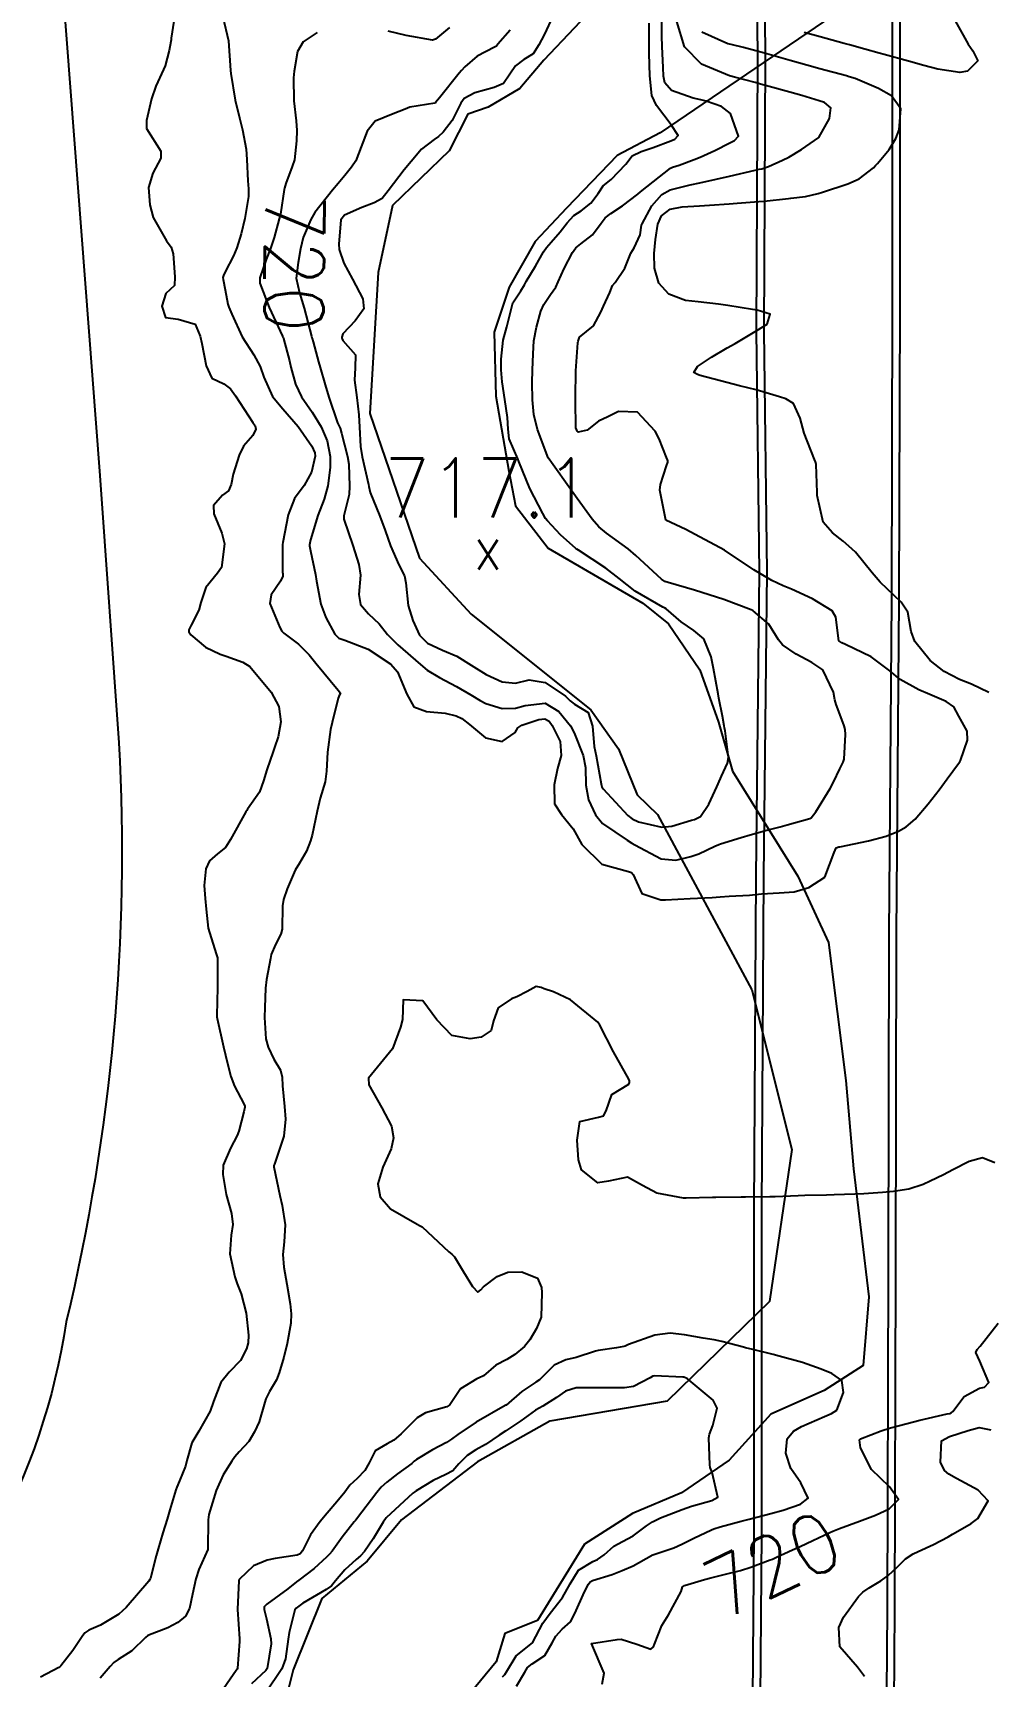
# Model space of a CAD drawing. Header units: metres. Extents: x 318500 to 325275, y 7408834 to 7428799.
# Drawn here: x 320534.7 to 320599.3, y 7414745.8 to 7414856.9 of the extents above; entities that cross this region are included whole.
import ezdxf
from ezdxf.enums import TextEntityAlignment as Align

# ---------------------------------------------------------------- set-up
doc = ezdxf.new("R2010")
doc.units = ezdxf.units.M
doc.header["$MEASUREMENT"] = 0
for name, color, linetype in [('Cotas', 45, 'Continuous'), ('Curvas de Nivel 1m', 11, 'Continuous'), ('Curvas de Nivel 5m', 15, 'Continuous'), ('Hidrografia', 140, 'Continuous'), ('Pontes_Viadutos_Tubos', 190, 'Continuous'), ('Pontos Cotados', 45, 'Continuous'), ('Vias Primárias', 230, 'Continuous')]:
    doc.layers.add(name, color=color, linetype=linetype)
doc.styles.add('Style-STANDARD', font='STANDARD.shx')

# ---------------------------------------------------------------- blocks, each defined once
blk = doc.blocks.new('ELVTXT_8')
at = {"layer": 'Pontos Cotados', "linetype": 'Continuous', "style": 'Style-STANDARD'}
for s, height, p in [('717.1', 4, (0, 4)), ('x', 3, (0, 0))]:
    blk.add_text(s, height=height, dxfattribs=at).set_placement(p, align=Align.MIDDLE_CENTER)

msp = doc.modelspace()

# ---------------------------------------------------------------- linework, layer by layer
at = {"layer": 'Curvas de Nivel 1m', "flags": 128}
for points, elevation in [([(320544.33, 7414858.38), (320544.02, 7414856.51), (320544.02, 7414856.39), (320544.01, 7414856.27), (320543.89, 7414855.68), (320543.62, 7414854.64), (320543.52, 7414854.39), (320542.99, 7414853.25), (320542.7, 7414852.4), (320542.35, 7414850.93), (320542.37, 7414850.4), (320543.32, 7414848.87), (320543.34, 7414848.39), (320542.79, 7414847.38), (320542.49, 7414846.4), (320542.59, 7414845.24), (320542.8, 7414844.39), (320543.72, 7414842.8), (320544.03, 7414842.38), (320544.16, 7414841.92), (320544.28, 7414840.37), (320544.26, 7414839.79), (320543.67, 7414839.25), (320543.4, 7414838.38), (320543.65, 7414837.61), (320544.51, 7414837.51), (320545.64, 7414837.18), (320545.98, 7414836.35), (320546.11, 7414835.87), (320546.39, 7414834.35), (320546.78, 7414833.53), (320547.59, 7414833.14), (320548.05, 7414832.79), (320548.38, 7414832.32), (320549.55, 7414830.52), (320549.7, 7414830.3), (320549.76, 7414830.08), (320549.54, 7414829.65), (320548.92, 7414828.92), (320548.62, 7414828.31), (320548.22, 7414827.03), (320548.09, 7414826.32), (320547.91, 7414825.91), (320547.49, 7414825.62), (320546.9, 7414824.92), (320546.91, 7414824.34), (320547.45, 7414823.04), (320547.64, 7414822.33), (320547.42, 7414820.71), (320547.17, 7414820.33), (320546.38, 7414819.37), (320546.03, 7414818.35), (320545.89, 7414817.84), (320545.37, 7414816.81), (320545.22, 7414816.5), (320545.23, 7414816.36), (320545.36, 7414816.17), (320546.34, 7414815.34), (320547.35, 7414814.86), (320547.74, 7414814.72), (320548.88, 7414814.31), (320549.34, 7414814.02), (320550.8, 7414812.29), (320551.3, 7414811.33), (320551.45, 7414810.28), (320551.27, 7414809.28), (320551.01, 7414808.54), (320550.92, 7414808.28), (320550.5, 7414807.03), (320550.28, 7414806.29), (320549.99, 7414805.52), (320549.2, 7414804.38), (320549.17, 7414804.34), (320549.15, 7414804.3), (320549.08, 7414804.19), (320548.05, 7414802.32), (320547.71, 7414801.79), (320547.17, 7414801.37), (320546.61, 7414800.89), (320546.38, 7414800.34), (320546.26, 7414799.21), (320546.32, 7414798.34), (320546.39, 7414797.61), (320546.54, 7414796.34), (320547.07, 7414794.6), (320547.15, 7414794.33), (320547.17, 7414792.46), (320547.17, 7414792.33), (320547.11, 7414790.42), (320547.11, 7414790.33), (320547.13, 7414790.22), (320547.56, 7414788.32), (320547.84, 7414787.19), (320548.07, 7414786.31), (320548.3, 7414785.65), (320548.94, 7414784.45), (320549, 7414784.3), (320549.01, 7414784.23), (320548.93, 7414783.91), (320548.61, 7414782.61), (320548.49, 7414782.31), (320548.04, 7414781.46), (320547.55, 7414780.32), (320547.51, 7414779.69), (320547.75, 7414778.32), (320548.11, 7414777.05), (320548.2, 7414776.31), (320548.09, 7414775.58), (320548, 7414774.31), (320548.34, 7414772.76), (320548.48, 7414772.3), (320548.77, 7414771.61), (320549.1, 7414770.3), (320549.26, 7414768.82), (320549.23, 7414768.29), (320549.12, 7414767.9), (320548.71, 7414767.11), (320547.94, 7414766.31), (320547.39, 7414765.62), (320546.89, 7414764.33), (320546.66, 7414763.68), (320545.9, 7414762.34), (320545.43, 7414761.55), (320545.09, 7414760.35), (320545, 7414759.97), (320544.6, 7414758.97), (320544.41, 7414758.54), (320544.35, 7414758.36), (320543.94, 7414757.01), (320543.75, 7414756.37), (320543.46, 7414755.46), (320543.14, 7414754.37), (320543.02, 7414753.89), (320542.64, 7414752.38), (320542.59, 7414752.3), (320542.51, 7414752.19), (320540.99, 7414750.4), (320540.48, 7414749.95), (320539.25, 7414749.21), (320538.46, 7414748.87), (320538.2, 7414748.7), (320538.02, 7414748.44), (320537.38, 7414747.51), (320536.56, 7414746.46), (320536.49, 7414746.4), (320536.43, 7414746.36), (320535.2, 7414745.69)], 722), ([(320569.85, 7414858.04), (320569.24, 7414856.72), (320568.9, 7414856.05), (320568.5, 7414855.45), (320567.88, 7414855.06), (320567.32, 7414854.63), (320566.93, 7414854.08), (320566.51, 7414853.44), (320565.86, 7414853.16), (320564.56, 7414852.81), (320563.85, 7414852.43), (320563.61, 7414852.12), (320563.02, 7414850.94), (320562.41, 7414850.14), (320562.11, 7414849.85), (320561.81, 7414849.66), (320560.96, 7414849), (320560.25, 7414848.17), (320559.78, 7414847.61), (320558.69, 7414846.19), (320558.29, 7414845.66), (320557.76, 7414845.38), (320556.91, 7414845.05), (320555.74, 7414844.54), (320555.5, 7414844.22), (320555.36, 7414842.58), (320555.38, 7414842.22), (320555.7, 7414841.29), (320556.29, 7414840.21), (320556.98, 7414838.89), (320557.05, 7414838.21), (320556.46, 7414837.4), (320555.63, 7414836.51), (320555.56, 7414836.29), (320555.57, 7414836.22), (320555.58, 7414836.17), (320555.63, 7414836.06), (320556.5, 7414835.09), (320556.47, 7414834.21), (320556.43, 7414833.38), (320556.59, 7414832.21), (320556.72, 7414831.05), (320556.77, 7414830.21), (320556.83, 7414828.91), (320556.94, 7414828.21), (320557.38, 7414826.33), (320557.4, 7414826.2), (320557.49, 7414825.79), (320558.13, 7414824.19), (320558.5, 7414823.22), (320558.85, 7414822.18), (320559.43, 7414820.9), (320559.81, 7414820.16), (320559.89, 7414819.69), (320560.05, 7414818.16), (320560.37, 7414817.14), (320560.82, 7414816.15), (320561.36, 7414815.61), (320562.37, 7414815.12), (320563.35, 7414814.72), (320564.32, 7414814.11), (320565.33, 7414813.49), (320566.4, 7414813), (320567.32, 7414812.9), (320568.24, 7414813.13), (320569.32, 7414812.94), (320570.69, 7414812.02), (320571.01, 7414811.71), (320571.3, 7414811.48), (320572.22, 7414810.92), (320572.51, 7414809.99), (320572.63, 7414808.62), (320572.77, 7414807.99), (320573.11, 7414806.1), (320573.12, 7414805.98), (320573.14, 7414805.89), (320573.23, 7414805.75), (320574.91, 7414803.96), (320575.21, 7414803.73), (320575.63, 7414803.52), (320577.2, 7414803.17), (320577.88, 7414803.24), (320579.21, 7414803.63), (320579.41, 7414803.69), (320579.83, 7414803.89), (320580.39, 7414804.71), (320580.92, 7414805.88), (320581.02, 7414806.1), (320581.24, 7414806.61), (320581.64, 7414807.49), (320581.71, 7414807.87), (320581.48, 7414809.68), (320581.45, 7414809.88), (320581.42, 7414810.01), (320581.3, 7414810.67), (320581.07, 7414811.88), (320581.01, 7414812.18), (320580.7, 7414813.89), (320580.55, 7414814.69), (320580.04, 7414815.89), (320579.38, 7414816.45), (320578.52, 7414817.05), (320577.5, 7414817.93), (320577.39, 7414817.99), (320577.28, 7414818.04), (320575.41, 7414819.13), (320574.33, 7414819.97), (320573.43, 7414820.68), (320571.56, 7414821.9), (320571.45, 7414821.96), (320571.38, 7414822.01), (320570.35, 7414822.92), (320569.47, 7414823.87), (320569.35, 7414824.04), (320569.16, 7414824.36), (320568.27, 7414826.05), (320567.53, 7414827.88), (320567.46, 7414828.06), (320566.89, 7414829.42), (320566.81, 7414830.07), (320566.78, 7414830.85), (320566.6, 7414832.07), (320566.4, 7414833.28), (320566.34, 7414834.08), (320566.34, 7414834.8), (320566.47, 7414836.08), (320566.73, 7414836.98), (320566.99, 7414838.07), (320567.12, 7414838.62), (320567.68, 7414839.43), (320567.92, 7414839.82), (320568.04, 7414840.06), (320568.66, 7414841.1), (320569.2, 7414842.05), (320569.4, 7414842.36), (320569.72, 7414842.71), (320570.34, 7414843.42), (320570.81, 7414844.02), (320571.25, 7414844.52), (320571.75, 7414844.83), (320572.41, 7414845.35), (320572.89, 7414846), (320573.24, 7414846.53), (320573.78, 7414846.95), (320574.78, 7414847.98), (320575.2, 7414848.56), (320575.8, 7414848.85), (320576.63, 7414849.12), (320577.81, 7414849.56), (320578.08, 7414849.67), (320578.3, 7414849.93), (320577.83, 7414850.64), (320576.85, 7414851.95), (320576.54, 7414852.64), (320576.39, 7414853.95), (320576.36, 7414855.48), (320576.36, 7414855.95), (320576.35, 7414857.53)], 718), ([(320547.53, 7414857.95), (320547.9, 7414856.33), (320548.05, 7414854.33), (320548.07, 7414854.12), (320548.36, 7414852.32), (320548.64, 7414851.13), (320548.84, 7414850.31), (320549.1, 7414849.01), (320549.15, 7414848.31), (320549.21, 7414846.87), (320549.26, 7414846.31), (320549.25, 7414845.81), (320549.01, 7414844.31), (320548.77, 7414843.27), (320548.47, 7414842.32), (320548.25, 7414841.78), (320547.69, 7414840.71), (320547.56, 7414840.46), (320547.53, 7414840.33), (320547.55, 7414840.2), (320547.67, 7414839.5), (320547.86, 7414838.52), (320547.92, 7414838.33), (320548.13, 7414837.85), (320548.83, 7414836.31), (320549.61, 7414835.1), (320550.04, 7414834.3), (320550.3, 7414833.59), (320550.89, 7414832.29), (320551.57, 7414831.44), (320552.61, 7414830.26), (320553.53, 7414828.92), (320553.74, 7414828.46), (320553.77, 7414828.25), (320553.51, 7414827.16), (320553.01, 7414826.26), (320552.37, 7414825.38), (320551.95, 7414824.27), (320551.58, 7414822.41), (320551.56, 7414822.28), (320551.56, 7414820.41), (320551.57, 7414820.28), (320551.57, 7414820.13), (320551.41, 7414819.8), (320550.8, 7414818.88), (320550.71, 7414818.29), (320551.37, 7414816.66), (320551.51, 7414816.42), (320551.65, 7414816.28), (320552.63, 7414815.53), (320553.35, 7414814.81), (320553.8, 7414814.24), (320555.31, 7414812.43), (320555.48, 7414812.22), (320555.42, 7414812.11), (320555.31, 7414811.88), (320554.91, 7414810.23), (320554.81, 7414809.76), (320554.59, 7414808.23), (320554.53, 7414806.94), (320554.43, 7414806.23), (320554.11, 7414805.13), (320553.9, 7414804.24), (320553.57, 7414802.63), (320553.46, 7414802.25), (320553.17, 7414801.55), (320552.7, 7414800.72), (320552.42, 7414800.26), (320551.87, 7414799), (320551.62, 7414798.27), (320551.56, 7414797.84), (320551.53, 7414796.27), (320551.45, 7414795.92), (320551.08, 7414795.22), (320550.8, 7414794.55), (320550.74, 7414794.28), (320550.47, 7414792.87), (320550.4, 7414792.29), (320550.35, 7414790.97), (320550.34, 7414790.29), (320550.42, 7414788.86), (320550.58, 7414788.28), (320550.98, 7414787.49), (320551.43, 7414786.73), (320551.54, 7414786.27), (320551.56, 7414785.67), (320551.69, 7414784.27), (320551.76, 7414783.43), (320551.64, 7414782.27), (320551.01, 7414780.39), (320550.98, 7414780.28), (320550.98, 7414780.19), (320551.38, 7414778.27), (320551.54, 7414777.58), (320551.74, 7414776.27), (320551.67, 7414775.12), (320551.58, 7414774.27), (320551.64, 7414773.42), (320551.84, 7414772.26), (320552.08, 7414770.94), (320552.15, 7414770.26), (320552.11, 7414769.63), (320551.88, 7414768.26), (320551.65, 7414767.33), (320551.33, 7414766.27), (320551.15, 7414765.81), (320550.68, 7414765.02), (320550.44, 7414764.52), (320550.37, 7414764.28), (320549.97, 7414762.97), (320549.66, 7414762.29), (320549.29, 7414761.64), (320548.63, 7414760.93), (320548.33, 7414760.6), (320548.12, 7414760.31), (320547.54, 7414759.38), (320547.07, 7414758.32), (320546.57, 7414756.69), (320546.52, 7414756.33), (320546.51, 7414754.36), (320546.5, 7414754.33), (320545.89, 7414752.97), (320545.69, 7414752.34), (320545.46, 7414751.31), (320545.27, 7414750.35), (320545, 7414749.83), (320544.48, 7414749.39), (320543.8, 7414749.04), (320542.46, 7414748.51), (320542.29, 7414748.38), (320541.37, 7414747.47), (320540.44, 7414746.89), (320540.16, 7414746.69), (320539.91, 7414746.42), (320539.22, 7414745.62)], 721), ([(320566.95, 7414857.04), (320566.12, 7414856.09), (320566.02, 7414855.97), (320565.9, 7414855.89), (320564.71, 7414855.28), (320563.88, 7414854.57), (320563.67, 7414854.33), (320563.51, 7414854.13), (320562.18, 7414852.48), (320561.91, 7414852.15), (320561.88, 7414852.12), (320561.85, 7414852.1), (320560.17, 7414851.83), (320559.84, 7414851.71), (320559.03, 7414851.38), (320557.83, 7414850.9), (320557.28, 7414850.21), (320556.87, 7414849.15), (320556.51, 7414848.21), (320556.22, 7414847.78), (320555.78, 7414847.23), (320555.32, 7414846.68), (320554.94, 7414846.23), (320553.74, 7414844.72), (320553.48, 7414844.25), (320552.96, 7414843.02), (320552.77, 7414842.26), (320552.61, 7414841.35), (320552.48, 7414840.27), (320552.7, 7414839.29), (320553.03, 7414838.26), (320553.52, 7414836.36), (320553.55, 7414836.25), (320553.57, 7414836.19), (320553.63, 7414835.98), (320553.99, 7414834.63), (320554.1, 7414834.24), (320554.43, 7414833.07), (320554.69, 7414832.23), (320555.28, 7414830.5), (320555.41, 7414830.22), (320555.45, 7414830.13), (320555.55, 7414829.81), (320555.95, 7414828.22), (320556.03, 7414827.7), (320556.09, 7414826.21), (320556.06, 7414825.65), (320555.7, 7414824.22), (320555.7, 7414823.99), (320556.31, 7414822.21), (320556.71, 7414820.93), (320556.82, 7414820.21), (320556.72, 7414818.89), (320556.82, 7414818.21), (320557.38, 7414817.58), (320558.09, 7414816.9), (320558.66, 7414816.18), (320559.36, 7414815.48), (320560.89, 7414814.15), (320561.33, 7414813.78), (320562.17, 7414813.29), (320563.32, 7414812.68), (320564.3, 7414812.11), (320564.93, 7414811.72), (320565.3, 7414811.52), (320566.4, 7414811.18), (320567.3, 7414811.21), (320567.97, 7414811.39), (320569.31, 7414811.55), (320570.25, 7414810.98), (320571.02, 7414810.01), (320571.28, 7414809.54), (320571.89, 7414808), (320572.04, 7414807.2), (320572.07, 7414806), (320572.24, 7414805.02), (320572.73, 7414803.99), (320573.2, 7414803.42), (320574.87, 7414802.28), (320575.18, 7414802.09), (320575.38, 7414801.96), (320577.17, 7414801.03), (320578.15, 7414800.93), (320579.17, 7414801.19), (320579.7, 7414801.37), (320580.79, 7414801.88), (320581.07, 7414802), (320581.18, 7414802.04), (320582.58, 7414802.46), (320583.19, 7414802.64), (320584.31, 7414802.95), (320585.2, 7414803.19), (320585.69, 7414803.32), (320587.21, 7414803.76), (320587.3, 7414803.8), (320587.61, 7414804.19), (320588.59, 7414805.78), (320588.81, 7414806.2), (320589.25, 7414807.11), (320589.47, 7414807.56), (320589.53, 7414807.77), (320589.62, 7414809.43), (320589.61, 7414809.77), (320589.53, 7414810.01), (320589.3, 7414810.62), (320588.99, 7414811.46), (320588.91, 7414811.78), (320588.82, 7414812.28), (320588.1, 7414813.79), (320587.35, 7414814.29), (320586.3, 7414814.87), (320585.37, 7414815.49), (320585.1, 7414815.82), (320584.44, 7414816.89), (320583.39, 7414817.78), (320583.35, 7414817.81), (320583.25, 7414817.85), (320581.4, 7414818.55), (320580.41, 7414818.88), (320579.41, 7414819.19), (320577.64, 7414819.7), (320577.42, 7414819.78), (320577.19, 7414819.93), (320575.44, 7414821.54), (320574.92, 7414821.97), (320573.46, 7414823.03), (320572.95, 7414823.47), (320572.5, 7414823.99), (320571.49, 7414825.39), (320571.04, 7414826.02), (320569.74, 7414827.82), (320569.59, 7414828.04), (320569.56, 7414828.07), (320569.53, 7414828.14), (320568.8, 7414830.05), (320568.55, 7414831.06), (320568.45, 7414832.05), (320568.43, 7414833.22), (320568.47, 7414834.05), (320568.5, 7414835.17), (320568.55, 7414836.05), (320568.72, 7414836.97), (320569.03, 7414838.05), (320569.22, 7414838.49), (320569.68, 7414839.17), (320570.04, 7414839.68), (320570.2, 7414840.03), (320570.6, 7414840.93), (320571.17, 7414842.02), (320571.39, 7414842.34), (320571.72, 7414842.61), (320572.51, 7414843.21), (320573.11, 7414844), (320573.38, 7414844.35), (320573.75, 7414844.66), (320574.55, 7414845.18), (320575.58, 7414845.96), (320575.77, 7414846.11), (320576.63, 7414846.8), (320577.79, 7414847.71), (320577.93, 7414847.79), (320578.37, 7414847.92), (320579.4, 7414848.31), (320579.8, 7414848.47), (320580.8, 7414848.9), (320581.81, 7414849.42), (320582.11, 7414849.58), (320582.38, 7414849.87), (320581.84, 7414851.41), (320581.25, 7414851.89), (320580.2, 7414852.25), (320579.85, 7414852.33), (320579.33, 7414852.44), (320577.86, 7414852.96), (320577.41, 7414853.48), (320577.31, 7414853.94), (320577.29, 7414854.52), (320577.23, 7414855.94), (320577.21, 7414856.64), (320577.21, 7414857.94)], 719), ([(320597.04, 7414857.68), (320597.91, 7414856.11), (320598.23, 7414855.66), (320598.58, 7414854.97), (320597.88, 7414854.28), (320597.36, 7414854.19), (320595.88, 7414854.4), (320594.93, 7414854.66), (320593.89, 7414854.95), (320592.24, 7414855.4), (320591.9, 7414855.49), (320590.94, 7414855.76), (320589.9, 7414856.05), (320589.53, 7414856.15), (320587.91, 7414856.6), (320586.84, 7414856.89)], 722), ([(320599.32, 7414812.27), (320598.15, 7414812.83), (320597.33, 7414813.15), (320596.29, 7414813.68), (320595.35, 7414814.44), (320594.31, 7414815.71), (320594.07, 7414816.4), (320593.84, 7414817.71), (320593.4, 7414818.38), (320591.98, 7414819.73), (320591.43, 7414820.36), (320590.3, 7414821.76), (320589.86, 7414822.17), (320589.46, 7414822.5), (320588.74, 7414823.06), (320588.11, 7414823.79), (320587.71, 7414825.58), (320587.71, 7414825.8), (320587.64, 7414827.69), (320587.62, 7414827.8), (320587.6, 7414827.87), (320587.53, 7414828.02), (320586.83, 7414829.81), (320586.57, 7414830.81), (320586.1, 7414831.81), (320585.58, 7414832.12), (320585.16, 7414832.25), (320583.59, 7414832.72), (320582.46, 7414833.01), (320581.6, 7414833.23), (320579.8, 7414833.71), (320579.61, 7414833.76), (320579.36, 7414833.9), (320579.61, 7414834.3), (320580.57, 7414834.94), (320581.63, 7414835.57), (320582.16, 7414835.87), (320583.64, 7414836.74), (320584.32, 7414837.17), (320584.54, 7414837.84), (320583.66, 7414838.12), (320583.34, 7414838.17), (320581.67, 7414838.43), (320581.04, 7414838.52), (320579.67, 7414838.68), (320578.81, 7414838.78), (320577.68, 7414839.19), (320577, 7414839.94), (320576.7, 7414840.95), (320576.69, 7414841.95), (320576.77, 7414842.9), (320576.93, 7414843.94), (320577.19, 7414844.5), (320577.76, 7414844.94), (320578.57, 7414845.11), (320579.76, 7414845.18), (320580.44, 7414845.22), (320581.76, 7414845.31), (320582.29, 7414845.34), (320583.76, 7414845.46), (320584.12, 7414845.49), (320585.77, 7414845.66), (320585.92, 7414845.68), (320586.93, 7414845.81), (320587.77, 7414846), (320588.08, 7414846.1), (320589.78, 7414846.65), (320590.55, 7414846.99), (320591.52, 7414847.75), (320591.66, 7414847.89), (320591.79, 7414848.03), (320592.57, 7414848.97), (320593.02, 7414849.73), (320593.26, 7414850.3), (320593.37, 7414851.73), (320592.73, 7414852.61), (320591.86, 7414853.11), (320590.29, 7414853.77), (320589.87, 7414853.9), (320589.7, 7414853.95), (320587.88, 7414854.44), (320587.01, 7414854.68), (320585.89, 7414854.99), (320584.3, 7414855.44), (320583.9, 7414855.55), (320582.73, 7414855.87), (320581.9, 7414856.07), (320581.67, 7414856.12), (320579.91, 7414856.9)], 721), ([(320567.37, 7414745.1), (320567.94, 7414746.04), (320568.12, 7414746.36), (320568.44, 7414746.59), (320569.3, 7414747.17), (320569.8, 7414748.02), (320570.03, 7414748.46), (320570.47, 7414748.94), (320571.03, 7414749.45), (320571.33, 7414750), (320571.98, 7414751.47), (320572.25, 7414751.98), (320572.35, 7414752.14), (320572.51, 7414752.23), (320573.84, 7414752.65), (320574.52, 7414752.92), (320575.26, 7414753.22), (320576.51, 7414753.93), (320576.53, 7414753.94), (320578.01, 7414754.45), (320578.55, 7414754.7), (320579.36, 7414755.09), (320580.57, 7414755.65), (320580.72, 7414755.72), (320581.16, 7414755.87), (320582.57, 7414756.24), (320583.12, 7414756.38), (320584.58, 7414756.76), (320585.4, 7414756.99), (320586.59, 7414757.4), (320587.11, 7414757.79), (320586.61, 7414758.83), (320585.92, 7414759.81), (320585.59, 7414760.85), (320585.67, 7414761.81), (320586.12, 7414762.34), (320586.66, 7414762.64), (320588.2, 7414763.31), (320588.67, 7414763.52), (320589.05, 7414763.76), (320589.49, 7414764.95), (320589.37, 7414765.76), (320588.71, 7414766.22), (320587.97, 7414766.52), (320586.72, 7414766.97), (320585.13, 7414767.41), (320584.73, 7414767.51), (320583.36, 7414767.84), (320582.86, 7414767.97), (320582.73, 7414768.01), (320581.26, 7414768.4), (320580.74, 7414768.5), (320580, 7414768.62), (320578.74, 7414768.85), (320577.78, 7414768.96), (320576.74, 7414768.83), (320574.96, 7414768.18), (320574.73, 7414768.08), (320574.64, 7414768.05), (320574.14, 7414767.97), (320572.91, 7414767.79), (320572.73, 7414767.74), (320571.42, 7414767.3), (320570.72, 7414767.15), (320569.93, 7414766.8), (320569.16, 7414766.03), (320568.93, 7414765.8), (320568.69, 7414765.64), (320567.73, 7414765), (320566.67, 7414764.09), (320566.65, 7414764.08), (320566.62, 7414764.06), (320564.66, 7414762.94), (320563.41, 7414762.11), (320562.98, 7414761.78), (320562.64, 7414761.57), (320561.69, 7414761.07), (320560.62, 7414760.41), (320560.47, 7414760.29), (320560.29, 7414760.14), (320559.33, 7414759.44), (320558.6, 7414758.89), (320558.23, 7414758.54), (320557.94, 7414758.18), (320556.57, 7414756.39), (320556.49, 7414756.29), (320556.41, 7414756.2), (320555.6, 7414755.16), (320554.91, 7414754.22), (320554.74, 7414754.01), (320554.53, 7414753.8), (320553.7, 7414753.05), (320552.66, 7414752.25), (320552.51, 7414752.14), (320551.92, 7414751.68), (320550.49, 7414750.63), (320550.32, 7414750.45), (320550.31, 7414750.28), (320550.48, 7414749.64), (320550.77, 7414748.28), (320550.78, 7414747.95), (320550.51, 7414746.28), (320550.43, 7414746.14), (320549.46, 7414745.25)], 719), ([(320566.43, 7414745.72), (320566.6, 7414745.88), (320566.71, 7414746.06), (320567.35, 7414747.15), (320568.46, 7414748.03), (320569.17, 7414749.34), (320569.66, 7414750.02), (320570.5, 7414751.09), (320571, 7414752), (320571.58, 7414752.93), (320572.53, 7414753.51), (320572.86, 7414753.65), (320573.31, 7414753.97), (320573.96, 7414754.56), (320574.55, 7414754.88), (320575.26, 7414755.25), (320576.18, 7414755.94), (320576.57, 7414756.21), (320577.12, 7414756.46), (320578.58, 7414757.04), (320579.22, 7414757.25), (320580.59, 7414757.64), (320581, 7414757.87), (320580.61, 7414759.53), (320580.48, 7414759.88), (320580.46, 7414760.05), (320580.39, 7414761.88), (320580.42, 7414762.12), (320580.66, 7414762.71), (320580.95, 7414763.88), (320580.68, 7414764.43), (320578.91, 7414765.9), (320578.7, 7414765.97), (320578.62, 7414765.98), (320576.7, 7414766.07), (320576.59, 7414766.04), (320576.42, 7414765.93), (320575.28, 7414765.36), (320574.69, 7414765.27), (320573.4, 7414765.26), (320572.69, 7414765.26), (320571.42, 7414765.27), (320570.69, 7414765.04), (320570.09, 7414764.61), (320569.15, 7414764.03), (320568.67, 7414763.74), (320567.68, 7414763.03), (320566.65, 7414762.36), (320566.21, 7414762.07), (320565.29, 7414761.43), (320564.63, 7414761.06), (320564.05, 7414760.68), (320563.48, 7414760.11), (320563.07, 7414759.65), (320562.61, 7414759.41), (320561.74, 7414759), (320560.59, 7414758.3), (320560.5, 7414758.23), (320560.38, 7414758.14), (320558.57, 7414756.46), (320558.36, 7414756.17), (320557.69, 7414755.04), (320557.09, 7414754.19), (320556.82, 7414753.91), (320556.53, 7414753.66), (320555.77, 7414752.96), (320555.14, 7414752.21), (320554.86, 7414751.87), (320554.5, 7414751.63), (320552.94, 7414750.69), (320552.49, 7414750.37), (320552.39, 7414750.25), (320552.01, 7414748.72), (320551.95, 7414748.26), (320551.76, 7414746.94), (320551.5, 7414746.26), (320550.41, 7414744.62)], 718), ([(320590.91, 7414745.74), (320590.44, 7414746.37), (320589.24, 7414747.76), (320589.18, 7414749.06), (320589.49, 7414749.76), (320590.5, 7414751.15), (320590.8, 7414751.44), (320591.23, 7414751.73), (320592.02, 7414752.22), (320592.52, 7414752.58), (320593.12, 7414753.13), (320593.69, 7414753.7), (320594.2, 7414754.04), (320594.55, 7414754.2), (320595.57, 7414754.66), (320596.56, 7414755.18), (320596.87, 7414755.36), (320597.37, 7414755.65), (320598.13, 7414756.09), (320598.58, 7414756.42), (320599.28, 7414757.63), (320598.6, 7414758.34), (320597.13, 7414759.14), (320596.62, 7414759.42), (320596.33, 7414759.66), (320596.06, 7414760.24), (320596.11, 7414761.67), (320596.65, 7414761.96), (320597.92, 7414762.38), (320598.66, 7414762.58), (320599.45, 7414762.42)], 721)]:
    msp.add_lwpolyline(points, dxfattribs=dict(at, elevation=elevation))
at = {"layer": 'Curvas de Nivel 5m', "elevation": 720, "flags": 128}
for points in [[(320553.91, 7414856.89), (320552.95, 7414856.26), (320552.56, 7414855.6), (320552.34, 7414854.27), (320552.31, 7414853.83), (320552.32, 7414852.27), (320552.47, 7414850.92), (320552.52, 7414850.27), (320552.51, 7414849.57), (320552.37, 7414848.27), (320552.22, 7414847.83), (320551.77, 7414846.67), (320551.68, 7414846.37), (320551.66, 7414846.28), (320551.41, 7414844.61), (320551.34, 7414844.28), (320550.99, 7414843.02), (320550.75, 7414842.29), (320550.45, 7414841.54), (320550.02, 7414840.3), (320550.03, 7414839.94), (320550.65, 7414838.29), (320551.56, 7414836.35), (320551.6, 7414836.28), (320551.63, 7414836.19), (320552.02, 7414834.69), (320552.13, 7414834.27), (320552.44, 7414833.12), (320552.83, 7414832.26), (320553.56, 7414831.21), (320554.16, 7414830.24), (320554.58, 7414829.28), (320554.79, 7414828.23), (320554.78, 7414827.49), (320554.63, 7414826.23), (320554.38, 7414825.34), (320553.94, 7414824.24), (320553.45, 7414822.59), (320553.38, 7414822.25), (320553.38, 7414822.18), (320553.44, 7414821.84), (320553.79, 7414820.24), (320553.85, 7414819.8), (320554.15, 7414818.24), (320554.49, 7414817.34), (320555.1, 7414816.22), (320555.37, 7414815.95), (320555.78, 7414815.8), (320557.35, 7414815.2), (320558.89, 7414814.18), (320559.33, 7414813.66), (320559.96, 7414812.16), (320560.44, 7414811.29), (320561.3, 7414810.98), (320562.55, 7414810.88), (320563.3, 7414810.69), (320563.68, 7414810.5), (320564.21, 7414810.11), (320565.28, 7414809.21), (320566.4, 7414808.95), (320567.28, 7414809.57), (320567.46, 7414809.89), (320567.74, 7414810.06), (320568.89, 7414810.45), (320569.29, 7414810.48), (320569.58, 7414810.32), (320569.79, 7414810.03), (320570.34, 7414808.96), (320570.4, 7414808.02), (320570.14, 7414807.13), (320569.93, 7414806.03), (320569.94, 7414804.75), (320570.43, 7414804.02), (320571.2, 7414803.06), (320571.79, 7414802), (320573.16, 7414800.66), (320574.96, 7414800.16), (320575.15, 7414800.09), (320575.27, 7414799.96), (320575.86, 7414798.67), (320577.13, 7414798.24), (320577.46, 7414798.25), (320579.13, 7414798.35), (320580.61, 7414798.41), (320581.14, 7414798.45), (320581.76, 7414798.49), (320583.14, 7414798.57), (320583.95, 7414798.65), (320585.14, 7414798.72), (320586.15, 7414798.8), (320587.14, 7414799.09), (320588.23, 7414799.78), (320588.85, 7414801.45), (320589, 7414801.77), (320589.18, 7414801.83), (320589.25, 7414801.84), (320591.19, 7414802.24), (320592.37, 7414802.56), (320593.2, 7414802.89), (320593.73, 7414803.18), (320594.34, 7414803.7), (320595.22, 7414804.75), (320595.96, 7414805.68), (320596.49, 7414806.43), (320597.26, 7414807.47), (320597.35, 7414807.57), (320597.41, 7414807.66), (320597.88, 7414809.05), (320597.85, 7414809.65), (320597.3, 7414810.67), (320596.94, 7414811.3), (320596.44, 7414811.67), (320595.32, 7414812.13), (320594.58, 7414812.44), (320593.33, 7414813.14), (320592.63, 7414813.73), (320591.35, 7414814.68), (320589.62, 7414815.52), (320589.37, 7414815.62), (320589.18, 7414815.77), (320588.98, 7414817.37), (320588.72, 7414817.78), (320587.4, 7414818.6), (320585.97, 7414819.25), (320585.41, 7414819.48), (320584.64, 7414819.83), (320583.43, 7414820.56), (320581.45, 7414821.88), (320579.46, 7414822.96), (320578.84, 7414823.28), (320577.47, 7414823.93), (320577.08, 7414825.94), (320577.11, 7414826.33), (320577.52, 7414827.59), (320577.61, 7414827.85), (320577.62, 7414827.93), (320577.6, 7414828), (320577.53, 7414828.15), (320577.02, 7414829.41), (320576.76, 7414829.94), (320575.57, 7414831.23), (320574.27, 7414831.27), (320573.56, 7414830.91), (320572.93, 7414830.62), (320572.16, 7414830), (320571.55, 7414829.87), (320571.48, 7414829.94), (320571.45, 7414830.01), (320571.4, 7414830.16), (320571.37, 7414832.01), (320571.37, 7414832.22), (320571.4, 7414834.01), (320571.52, 7414835.9), (320571.54, 7414836.01), (320571.56, 7414836.08), (320571.63, 7414836.28), (320572.58, 7414837.06), (320573.09, 7414837.99), (320573.27, 7414838.39), (320573.68, 7414839.32), (320573.88, 7414839.79), (320574.04, 7414839.98), (320574.71, 7414840.96), (320575.1, 7414841.97), (320575.34, 7414842.34), (320575.73, 7414843.2), (320575.84, 7414843.86), (320575.87, 7414843.96), (320576.53, 7414845.18), (320577.21, 7414845.94), (320577.77, 7414846.26), (320579.12, 7414846.58), (320579.78, 7414846.72), (320580.87, 7414846.98), (320581.78, 7414847.18), (320583.52, 7414847.59), (320583.79, 7414847.64), (320583.96, 7414847.68), (320584.42, 7414847.84), (320585.37, 7414848.26), (320585.8, 7414848.47), (320586.65, 7414848.97), (320587.82, 7414849.8), (320588.55, 7414851.07), (320588.63, 7414851.79), (320588.21, 7414852.15), (320587.85, 7414852.28), (320586.67, 7414852.63), (320585.86, 7414852.85), (320584.47, 7414853.23), (320583.87, 7414853.4), (320583.51, 7414853.5), (320582.11, 7414853.88), (320581.87, 7414853.94), (320581.79, 7414853.96), (320579.88, 7414854.75), (320578.74, 7414855.92), (320578.21, 7414857.64)], [(320562.84, 7414857.22), (320561.9, 7414856.44), (320561.7, 7414856.36), (320559.91, 7414856.69), (320558.7, 7414856.98)], [(320599.73, 7414780.46), (320598.9, 7414780.81), (320597.99, 7414780.56), (320596.89, 7414779.99), (320596.25, 7414779.67), (320595.34, 7414779.23), (320594.88, 7414779), (320593.9, 7414778.68), (320592.87, 7414778.53), (320592.13, 7414778.46), (320590.87, 7414778.38), (320590.26, 7414778.36), (320588.87, 7414778.3), (320588.35, 7414778.29), (320586.87, 7414778.26), (320586.43, 7414778.25), (320584.87, 7414778.18), (320584.52, 7414778.17), (320582.86, 7414778.15), (320582.58, 7414778.14), (320580.86, 7414778.12), (320580.63, 7414778.12), (320578.86, 7414778.09), (320578.68, 7414778.08), (320576.87, 7414778.43), (320575.89, 7414778.93), (320574.88, 7414779.51), (320573.61, 7414779.24), (320572.88, 7414779.11), (320571.78, 7414780), (320571.57, 7414780.67), (320571.48, 7414782), (320571.66, 7414783.27), (320572.93, 7414783.56), (320573.27, 7414783.64), (320573.44, 7414783.98), (320573.83, 7414785.1), (320574.97, 7414785.8), (320575.03, 7414785.9), (320575.03, 7414785.96), (320575.02, 7414786.01), (320574.97, 7414786.13), (320573.94, 7414787.97), (320573.02, 7414789.77), (320572.87, 7414789.98), (320571.04, 7414791.48), (320569.87, 7414792.03), (320569.24, 7414792.23), (320569.05, 7414792.32), (320568.7, 7414792.4), (320568.1, 7414792.05), (320567.4, 7414791.7), (320567.04, 7414791.56), (320566.14, 7414790.96), (320565.83, 7414790.08), (320565.67, 7414789.42), (320565, 7414788.97), (320564.25, 7414788.85), (320563, 7414789.07), (320561.99, 7414790.13), (320561.04, 7414791.43), (320559.71, 7414791.49), (320559.67, 7414790.16), (320559.53, 7414789.65), (320558.99, 7414788.17), (320557.38, 7414786.19), (320557.4, 7414785.75), (320558.27, 7414784.18), (320558.92, 7414782.94), (320559.07, 7414782.17), (320558.9, 7414781.41), (320558.34, 7414780.18), (320558, 7414779.06), (320558.15, 7414778.18), (320558.85, 7414777.36), (320560.66, 7414776.32), (320560.83, 7414776.24), (320560.99, 7414776.14), (320562.81, 7414774.45), (320563, 7414774.3), (320563.18, 7414774.11), (320563.8, 7414773.1), (320564.41, 7414772.1), (320564.77, 7414771.72), (320564.97, 7414771.89), (320565.15, 7414772.08), (320566.08, 7414772.78), (320566.8, 7414773.09), (320567.74, 7414773.11), (320568.79, 7414772.68), (320569.07, 7414772.04), (320569.1, 7414771.71), (320569.04, 7414770.04), (320568.74, 7414769.28), (320568.28, 7414768.5), (320567.91, 7414768.05), (320567.26, 7414767.52), (320566.72, 7414767.17), (320565.98, 7414766.8), (320565.14, 7414766.08), (320564.86, 7414765.93), (320564.7, 7414765.87), (320563.6, 7414765.2), (320562.87, 7414764.12), (320562.67, 7414763.98), (320561.23, 7414763.57), (320560.66, 7414763.23), (320559.57, 7414762.16), (320559.08, 7414761.73), (320558.64, 7414761.47), (320557.82, 7414761), (320557.42, 7414760.19), (320557.12, 7414759.68), (320556.6, 7414759.13), (320556.12, 7414758.68), (320555.76, 7414758.21), (320555.24, 7414757.56), (320554.58, 7414756.78), (320554.11, 7414756.23), (320553.46, 7414755.33), (320552.9, 7414754.24), (320552.74, 7414754.04), (320552.54, 7414753.95), (320551.07, 7414753.73), (320550.53, 7414753.61), (320549.59, 7414753.22), (320548.62, 7414752.3), (320548.6, 7414752.21), (320548.51, 7414750.3), (320548.51, 7414750.27), (320548.64, 7414748.3), (320548.64, 7414748.11), (320548.52, 7414746.3), (320548.49, 7414746.24), (320548.43, 7414746.16), (320547.16, 7414744.32)], [(320573.18, 7414745.22), (320573.3, 7414745.97), (320572.46, 7414747.98), (320574.18, 7414748.25), (320574.46, 7414748.26), (320575.51, 7414747.94), (320576.46, 7414747.6), (320576.64, 7414747.74), (320576.71, 7414747.93), (320577.21, 7414749.19), (320577.66, 7414749.91), (320578.51, 7414751.49), (320578.6, 7414751.81), (320578.73, 7414751.9), (320580.09, 7414752.31), (320580.52, 7414752.42), (320581.69, 7414752.7), (320582.53, 7414752.92), (320583.23, 7414753.14), (320584.54, 7414753.62), (320584.68, 7414753.68), (320584.97, 7414753.82), (320586.04, 7414754.31), (320586.55, 7414754.54), (320587.41, 7414754.93), (320588.57, 7414755.48), (320588.76, 7414755.57), (320589.22, 7414755.76), (320590.57, 7414756.24), (320591.66, 7414756.65), (320592.58, 7414757.07), (320593.22, 7414757.71), (320592.6, 7414758.56), (320591.38, 7414759.73), (320590.64, 7414761.2), (320590.57, 7414761.74), (320590.65, 7414761.81), (320592.03, 7414762.36), (320592.66, 7414762.55), (320593.8, 7414762.85), (320594.66, 7414763.07), (320596.49, 7414763.49), (320596.67, 7414763.53), (320596.76, 7414763.57), (320596.88, 7414763.66), (320597.66, 7414764.68), (320598.69, 7414765.23), (320599.02, 7414765.31), (320599.31, 7414765.63), (320598.72, 7414767.07), (320598.44, 7414767.64), (320598.53, 7414767.85), (320598.73, 7414768.08), (320599.95, 7414769.62)]]:
    msp.add_lwpolyline(points, dxfattribs=at)
at = {"layer": 'Hidrografia'}
for points in [[(320620.22, 7414879.43), (320577.1, 7414850.11), (320574.18, 7414848.58), (320570.76, 7414845.02), (320568.64, 7414842.76), (320566.88, 7414839.68), (320565.87, 7414836.62), (320565.99, 7414832.3), (320566.85, 7414827.23), (320567.31, 7414824.89), (320569.53, 7414822.02), (320575.92, 7414818.3), (320577.65, 7414816.92), (320579.78, 7414813.8), (320581.03, 7414810.27), (320581.99, 7414806.96), (320586.41, 7414799.86), (320588.48, 7414795.37), (320589.65, 7414786.03), (320590.17, 7414780.07), (320591.2, 7414771.41), (320590.83, 7414766.78), (320588.18, 7414765.08), (320584.57, 7414763.47), (320581.77, 7414760.37), (320578.53, 7414758.17), (320575.22, 7414756.77), (320571.97, 7414754.68), (320568.8, 7414749.53), (320566.59, 7414748.65), (320566, 7414746.73), (320563.57, 7414743.79)], [(320575.39, 7414861.52), (320569.23, 7414855.02), (320567.61, 7414853.11), (320565.46, 7414851.85), (320564.08, 7414851.37), (320562.82, 7414848.89), (320559, 7414845.19), (320558.02, 7414840.66), (320557.45, 7414831.14), (320560.82, 7414821.34), (320564.32, 7414817.57), (320572.4, 7414811.1), (320574.27, 7414808.47), (320575.53, 7414805.35), (320576.91, 7414804.01), (320583.3, 7414792.17), (320586, 7414781.38), (320584.48, 7414771.1), (320577.57, 7414764.36), (320569.64, 7414763.01), (320564.74, 7414760.26), (320559.61, 7414756.34), (320557.28, 7414753.54), (320554.21, 7414751.02), (320552.28, 7414746.19), (320551.75, 7414744.13)]]:
    msp.add_lwpolyline(points, dxfattribs=at)
at = {"layer": 'Pontes_Viadutos_Tubos'}
msp.add_lwpolyline([(320608.02, 7414836.14), (320609.66, 7414837.94), (320609.38, 7414848.6), (320609.64, 7414865.95), (320609.73, 7414884.97), (320609.35, 7414903.39), (320608.98, 7414912.13, 0.800056), (320597.26, 7414912.4), (320596.33, 7414903.42), (320596.5, 7414888.83), (320593.35, 7414886.6), (320593.35, 7414877.49), (320593.29, 7414856.83), (320593.29, 7414838.5), (320593.23, 7414818.52), (320593.06, 7414795.93), (320593, 7414773.11), (320592.95, 7414750.3), (320592.77, 7414727.59), (320592.49, 7414700.35), (320592.54, 7414679.24)], format="xyb", dxfattribs=at)
msp.add_lwpolyline([(320582.82, 7414687.37), (320583.03, 7414712.6), (320583.24, 7414730.3), (320583.45, 7414755.4), (320583.45, 7414777.26), (320583.59, 7414799.82), (320583.81, 7414820.41), (320583.61, 7414836.71), (320583.7, 7414855.09), (320583.57, 7414869.8), (320583.61, 7414880.41), (320579.87, 7414878.45), (320580.06, 7414891.56), (320580.28, 7414906.9), (320580.13, 7414910.11)], dxfattribs=at)
at = {"layer": 'Vias Primárias'}
for points in [[(320580.63, 7414910.13), (320580.78, 7414906.91), (320580.56, 7414891.55), (320580.38, 7414879.29), (320584.11, 7414881.24), (320584.07, 7414869.8), (320584.2, 7414855.09), (320584.11, 7414836.71), (320584.31, 7414820.41), (320584.09, 7414799.82), (320583.95, 7414777.26), (320583.95, 7414755.4), (320583.74, 7414730.3), (320583.53, 7414712.6), (320583.32, 7414687.36)], [(320592.85, 7414877.49), (320592.79, 7414856.83), (320592.79, 7414838.5), (320592.73, 7414818.52), (320592.56, 7414795.93), (320592.5, 7414773.11), (320592.45, 7414750.3), (320592.27, 7414727.6), (320591.99, 7414700.36), (320592.04, 7414679.24)]]:
    msp.add_lwpolyline(points, dxfattribs=at)
msp.add_lwpolyline([(320536.46, 7414862.95), (320539.21, 7414826.94), (320540.5, 7414808.87, -0.07208), (320536.93, 7414769.71, -0.175881), (320522.22, 7414742.69, -0.259558), (320491.57, 7414732.57), (320448.01, 7414735.65), (320409.36, 7414734.31)], format="xyb", dxfattribs=at)

# ---------------------------------------------------------------- block references
at = {"layer": 'Pontos Cotados', "linetype": 'Continuous'}
msp.add_blockref('ELVTXT_8', (320565.45, 7414822.09, 717.13), dxfattribs=at)

# ---------------------------------------------------------------- texts
at = {"layer": 'Cotas', "style": 'Style-STANDARD'}
for rotation, p in [(269.434, (320552.36, 7414841.3, 720)), (25.4745, (320584.68, 7414753.32, 720))]:
    msp.add_text('720', height=4, rotation=rotation, dxfattribs=at).set_placement(p, align=Align.MIDDLE_CENTER)

doc.saveas('drawing.dxf')
